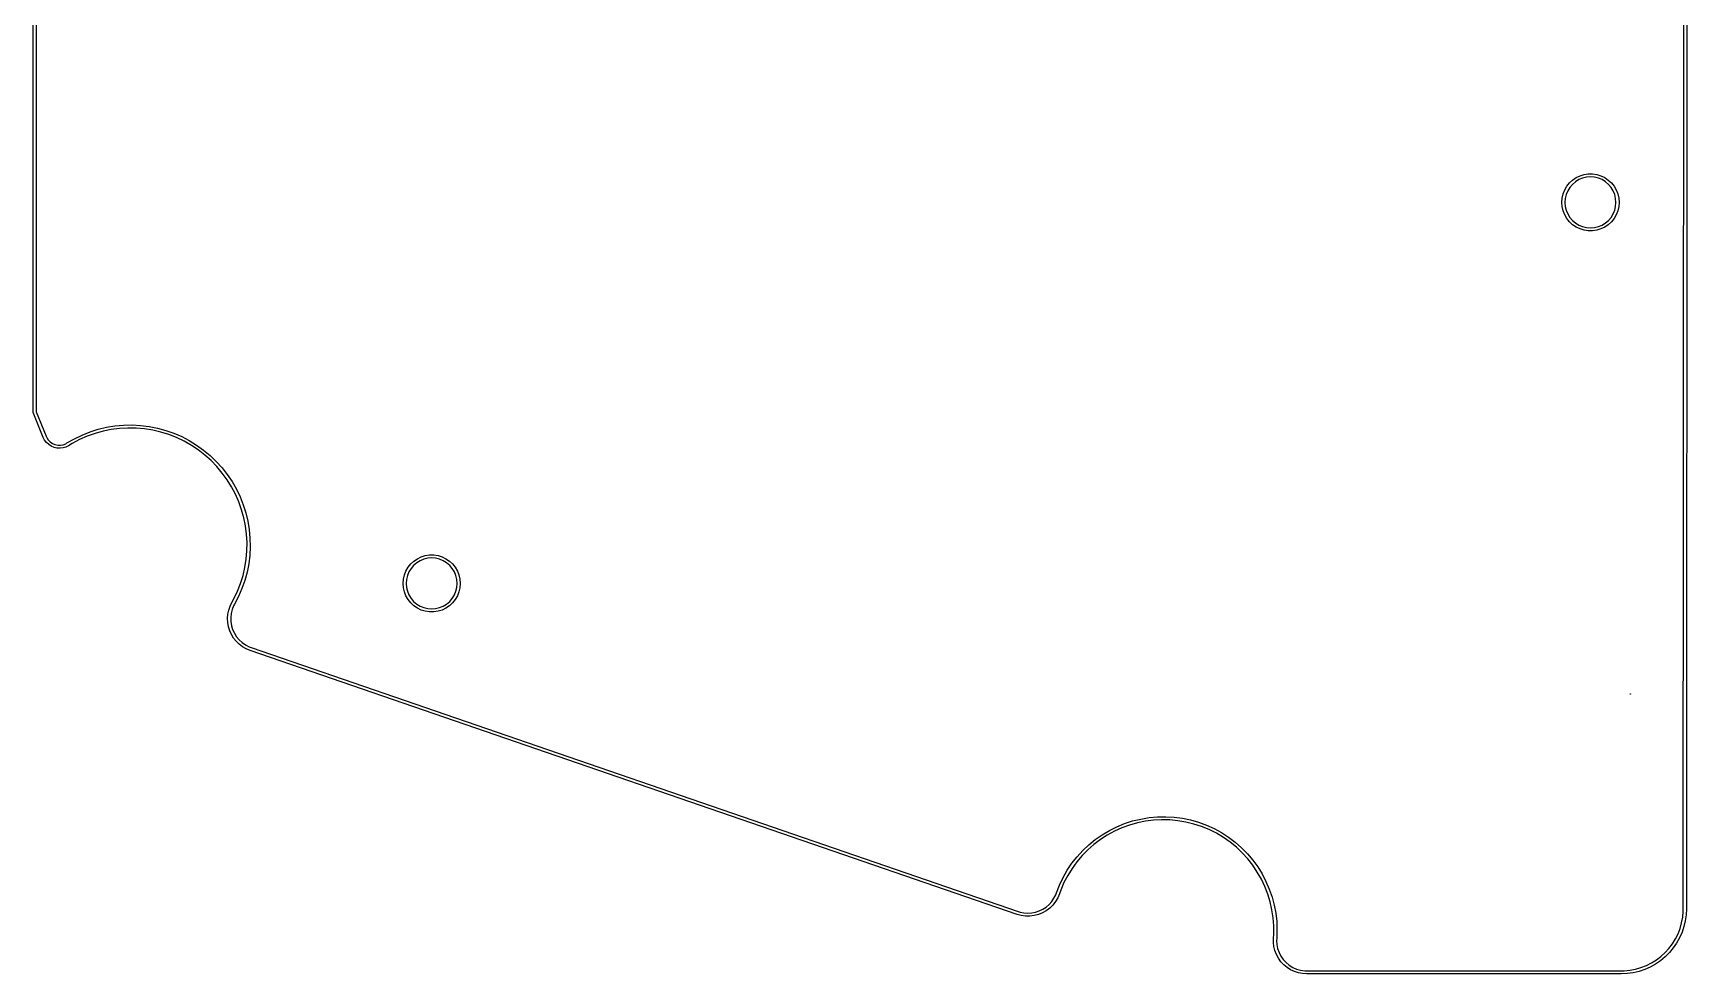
# Model space of a CAD drawing. Extents: x 50 to 261, y -151 to -32.
# Drawn here: x 156.6 to 260.8, y -150.5 to -91.3 of the extents above; entities that cross this region are included whole.
import ezdxf

# ---------------------------------------------------------------- set-up
doc = ezdxf.new("R2010")
doc.units = 0
doc.layers.add('BLACK', color=7, linetype='CONTINUOUS')

msp = doc.modelspace()

# ---------------------------------------------------------------- linework, layer by layer
at = {"layer": 'BLACK', "linetype": 'CONTINUOUS'}
for p, q in [((156.601812, -115.13566), (156.61054, -61.915825)), ((156.81054, -61.915858), (156.801815, -115.11621)), ((260.551569, -146.418309), (260.586893, -87.434015)), ((260.786893, -87.434128), (260.751569, -146.418429)), ((253.088796, -101.150612), (253.22331, -100.917627)), ((253.22331, -100.917627), (253.391047, -100.707292)), ((253.41211, -100.988238), (253.280521, -101.202972)), ((253.391047, -100.707292), (253.588258, -100.524306)), ((253.57567, -100.796733), (253.41211, -100.988238)), ((253.767175, -100.633173), (253.57567, -100.796733)), ((253.588258, -100.524306), (253.81054, -100.372757)), ((253.981909, -100.501584), (253.767175, -100.633173)), ((253.81054, -100.372757), (254.052926, -100.25603)), ((254.214584, -100.405207), (253.981909, -100.501584)), ((254.052926, -100.25603), (254.310002, -100.176733)), ((254.459471, -100.346415), (254.214584, -100.405207)), ((254.310002, -100.176733), (254.576026, -100.136636)), ((254.71054, -100.326655), (254.459471, -100.346415)), ((254.576026, -100.136636), (254.845054, -100.136636)), ((254.961609, -100.346415), (254.71054, -100.326655)), ((254.845054, -100.136636), (255.111078, -100.176733)), ((255.206496, -100.405207), (254.961609, -100.346415)), ((255.111078, -100.176733), (255.368154, -100.25603)), ((255.439171, -100.501584), (255.206496, -100.405207)), ((255.368154, -100.25603), (255.61054, -100.372757)), ((255.653905, -100.633173), (255.439171, -100.501584)), ((255.61054, -100.372757), (255.832822, -100.524306)), ((255.84541, -100.796733), (255.653905, -100.633173)), ((255.832822, -100.524306), (256.030033, -100.707292)), ((256.00897, -100.988238), (255.84541, -100.796733)), ((256.140559, -101.202972), (256.00897, -100.988238)), ((256.030033, -100.707292), (256.19777, -100.917627)), ((256.19777, -100.917627), (256.332284, -101.150612)), ((252.91054, -101.931603), (252.930645, -101.663327)), ((252.930645, -102.199879), (252.91054, -101.931603)), ((252.930645, -101.663327), (252.990509, -101.401044)), ((252.990509, -101.401044), (253.088796, -101.150612)), ((253.125352, -101.680534), (253.105592, -101.931603)), ((253.105592, -101.931603), (253.125352, -102.182672)), ((253.184144, -101.435647), (253.125352, -101.680534)), ((253.280521, -101.202972), (253.184144, -101.435647)), ((256.236936, -101.435647), (256.140559, -101.202972)), ((256.295728, -101.680534), (256.236936, -101.435647)), ((256.315488, -101.931603), (256.295728, -101.680534)), ((256.295728, -102.182672), (256.315488, -101.931603)), ((256.332284, -101.150612), (256.430571, -101.401044)), ((256.430571, -101.401044), (256.490435, -101.663327)), ((256.490435, -101.663327), (256.51054, -101.931603)), ((256.51054, -101.931603), (256.490435, -102.199879)), ((252.990509, -102.462162), (252.930645, -102.199879)), ((253.088796, -102.712594), (252.990509, -102.462162)), ((253.22331, -102.945579), (253.088796, -102.712594)), ((253.125352, -102.182672), (253.184144, -102.427559)), ((253.184144, -102.427559), (253.280521, -102.660234)), ((253.391047, -103.155914), (253.22331, -102.945579)), ((253.280521, -102.660234), (253.41211, -102.874968)), ((253.41211, -102.874968), (253.57567, -103.066473)), ((253.57567, -103.066473), (253.767175, -103.230033)), ((255.653905, -103.230033), (255.84541, -103.066473)), ((255.84541, -103.066473), (256.00897, -102.874968)), ((256.00897, -102.874968), (256.140559, -102.660234)), ((256.19777, -102.945579), (256.030033, -103.155914)), ((256.140559, -102.660234), (256.236936, -102.427559)), ((256.332284, -102.712594), (256.19777, -102.945579)), ((256.236936, -102.427559), (256.295728, -102.182672)), ((256.430571, -102.462162), (256.332284, -102.712594)), ((256.490435, -102.199879), (256.430571, -102.462162)), ((253.588258, -103.3389), (253.391047, -103.155914)), ((253.81054, -103.490449), (253.588258, -103.3389)), ((253.767175, -103.230033), (253.981909, -103.361622)), ((254.052926, -103.607176), (253.81054, -103.490449)), ((253.981909, -103.361622), (254.214584, -103.457999)), ((254.310002, -103.686473), (254.052926, -103.607176)), ((254.214584, -103.457999), (254.459471, -103.516791)), ((254.576026, -103.72657), (254.310002, -103.686473)), ((254.459471, -103.516791), (254.71054, -103.536551)), ((254.845054, -103.72657), (254.576026, -103.72657)), ((254.71054, -103.536551), (254.961609, -103.516791)), ((255.111078, -103.686473), (254.845054, -103.72657)), ((254.961609, -103.516791), (255.206496, -103.457999)), ((255.368154, -103.607176), (255.111078, -103.686473)), ((255.206496, -103.457999), (255.439171, -103.361622)), ((255.61054, -103.490449), (255.368154, -103.607176)), ((255.439171, -103.361622), (255.653905, -103.230033)), ((255.832822, -103.3389), (255.61054, -103.490449)), ((256.030033, -103.155914), (255.832822, -103.3389)), ((156.603584, -115.15369), (156.601812, -115.13566)), ((156.603579, -115.154393), (156.603584, -115.15369)), ((156.603691, -115.154773), (156.603579, -115.154393)), ((156.60373, -115.155169), (156.603691, -115.154773)), ((156.603998, -115.155818), (156.60373, -115.155169)), ((156.609118, -115.173198), (156.603998, -115.155818)), ((157.242708, -116.738415), (156.609118, -115.173198)), ((156.801815, -115.11621), (157.427888, -116.662859)), ((157.427888, -116.662859), (157.427921, -116.662846)), ((157.427921, -116.662846), (157.461125, -116.743309)), ((159.202728, -116.817972), (159.688772, -116.584394)), ((160.009565, -116.662372), (159.528264, -116.872883)), ((159.688772, -116.584394), (160.190231, -116.386059)), ((160.504649, -116.486708), (160.009565, -116.662372)), ((160.190231, -116.386059), (160.704553, -116.223978)), ((161.010996, -116.346785), (160.504649, -116.486708)), ((160.704553, -116.223978), (161.229121, -116.098974)), ((161.52603, -116.243314), (161.010996, -116.346785)), ((161.229121, -116.098974), (161.761266, -116.011684)), ((162.047129, -116.176823), (161.52603, -116.243314)), ((161.761266, -116.011684), (162.29828, -115.962551)), ((162.571643, -116.147649), (162.047129, -116.176823)), ((162.29828, -115.962551), (162.83743, -115.951827)), ((163.096902, -116.155942), (162.571643, -116.147649)), ((162.83743, -115.951827), (163.375972, -115.979565)), ((163.620234, -116.201658), (163.096902, -116.155942)), ((163.375972, -115.979565), (163.911168, -116.045624)), ((164.138975, -116.284565), (163.620234, -116.201658)), ((163.911168, -116.045624), (164.440292, -116.149669)), ((164.650486, -116.404242), (164.138975, -116.284565)), ((164.440292, -116.149669), (164.960653, -116.291169)), ((165.152164, -116.560079), (164.650486, -116.404242)), ((164.960653, -116.291169), (165.469602, -116.469405)), ((165.641456, -116.751283), (165.152164, -116.560079)), ((165.469602, -116.469405), (165.96455, -116.68347)), ((165.96455, -116.68347), (166.442979, -116.932274)), ((157.242897, -116.738777), (157.242708, -116.738415)), ((157.242917, -116.738926), (157.242897, -116.738777)), ((157.242951, -116.738912), (157.242917, -116.738926)), ((157.330485, -116.908317), (157.242951, -116.738912)), ((157.445957, -117.060063), (157.330485, -116.908317)), ((157.585897, -117.189589), (157.445957, -117.060063)), ((157.461125, -116.743309), (157.556965, -116.888644)), ((157.556965, -116.888644), (157.67888, -117.012918)), ((157.746101, -117.293006), (157.585897, -117.189589)), ((157.67888, -117.012918), (157.822352, -117.111526)), ((157.921757, -117.367205), (157.746101, -117.293006)), ((157.822352, -117.111526), (157.982061, -117.180811)), ((158.107586, -117.409958), (157.921757, -117.367205)), ((157.982061, -117.180811), (158.152088, -117.218206)), ((158.298006, -117.41998), (158.107586, -117.409958)), ((158.152088, -117.218206), (158.32613, -117.222325)), ((158.487297, -117.39697), (158.298006, -117.41998)), ((158.32613, -117.222325), (158.497735, -117.193014)), ((158.669771, -117.34162), (158.487297, -117.39697)), ((158.497735, -117.193014), (158.660542, -117.13136)), ((158.660542, -117.13136), (158.734586, -117.085594)), ((158.839946, -117.255592), (158.669771, -117.34162)), ((158.734586, -117.085595), (158.734591, -117.085593)), ((158.734586, -117.085594), (158.734586, -117.085595)), ((158.734591, -117.085593), (159.202728, -116.817972)), ((158.839951, -117.255586), (158.839946, -117.255593)), ((158.839946, -117.255593), (158.839946, -117.255592)), ((158.839961, -117.255584), (158.839951, -117.255586)), ((159.063194, -117.117169), (158.839961, -117.255584)), ((159.528264, -116.872883), (159.063194, -117.117169)), ((166.115872, -116.976882), (165.641456, -116.751283)), ((166.572999, -117.235727), (166.115872, -116.976882)), ((166.442979, -116.932274), (166.902454, -117.214552)), ((167.01051, -117.526502), (166.572999, -117.235727)), ((166.902454, -117.214552), (167.340636, -117.528867)), ((167.426179, -117.847726), (167.01051, -117.526502)), ((167.340636, -117.528867), (167.755297, -117.873619)), ((167.817891, -118.197766), (167.426179, -117.847726)), ((167.755297, -117.873619), (168.144326, -118.247055)), ((168.183653, -118.574839), (167.817891, -118.197766)), ((168.144326, -118.247055), (168.505743, -118.647274)), ((168.521603, -118.977028), (168.183653, -118.574839)), ((168.505743, -118.647274), (168.83771, -119.07224)), ((168.830022, -119.402285), (168.521603, -118.977028)), ((169.10734, -119.848447), (168.830022, -119.402285)), ((168.83771, -119.07224), (169.138537, -119.51979)), ((169.138537, -119.51979), (169.406693, -119.987646)), ((169.352146, -120.313243), (169.10734, -119.848447)), ((169.563195, -120.794309), (169.352146, -120.313243)), ((169.406693, -119.987646), (169.640815, -120.473429)), ((169.739412, -121.289196), (169.563195, -120.794309)), ((169.640815, -120.473429), (169.83971, -120.974666)), ((169.879902, -121.795387), (169.739412, -121.289196)), ((169.83971, -120.974666), (170.002366, -121.488806)), ((169.983948, -122.310304), (169.879902, -121.795387)), ((170.002366, -121.488806), (170.127957, -122.013234)), ((170.051022, -122.831329), (169.983948, -122.310304)), ((170.080782, -123.35581), (170.051022, -122.831329)), ((170.127957, -122.013234), (170.215842, -122.545281)), ((170.215842, -122.545281), (170.265575, -123.08224)), ((170.027946, -124.40446), (170.073077, -123.881078)), ((170.073077, -123.881078), (170.080782, -123.35581)), ((170.276902, -123.621377), (170.249766, -124.159951)), ((170.265575, -123.08224), (170.276902, -123.621377)), ((169.826514, -125.434938), (169.945619, -124.923294)), ((169.945619, -124.923294), (170.027946, -124.40446)), ((170.184305, -124.69522), (170.080852, -125.22446)), ((170.249766, -124.159951), (170.184305, -124.69522)), ((180.088796, -125.150612), (180.22331, -124.917627)), ((180.22331, -124.917627), (180.391047, -124.707292)), ((180.41211, -124.988238), (180.280521, -125.202972)), ((180.391047, -124.707292), (180.588258, -124.524306)), ((180.57567, -124.796733), (180.41211, -124.988238)), ((180.767175, -124.633173), (180.57567, -124.796733)), ((180.588258, -124.524306), (180.81054, -124.372757)), ((180.981909, -124.501584), (180.767175, -124.633173)), ((180.81054, -124.372757), (181.052926, -124.25603)), ((181.214584, -124.405207), (180.981909, -124.501584)), ((181.052926, -124.25603), (181.310002, -124.176733)), ((181.459471, -124.346415), (181.214584, -124.405207)), ((181.310002, -124.176733), (181.576026, -124.136636)), ((181.71054, -124.326655), (181.459471, -124.346415)), ((181.576026, -124.136636), (181.845054, -124.136636)), ((181.961609, -124.346415), (181.71054, -124.326655)), ((181.845054, -124.136636), (182.111078, -124.176733)), ((182.206496, -124.405207), (181.961609, -124.346415)), ((182.111078, -124.176733), (182.368154, -124.25603)), ((182.439171, -124.501584), (182.206496, -124.405207)), ((182.368154, -124.25603), (182.61054, -124.372757)), ((182.653905, -124.633173), (182.439171, -124.501584)), ((182.61054, -124.372757), (182.832822, -124.524306)), ((182.84541, -124.796733), (182.653905, -124.633173)), ((182.832822, -124.524306), (183.030033, -124.707292)), ((183.00897, -124.988238), (182.84541, -124.796733)), ((183.140559, -125.202972), (183.00897, -124.988238)), ((183.030033, -124.707292), (183.19777, -124.917627)), ((183.19777, -124.917627), (183.332284, -125.150612)), ((169.480581, -126.426296), (169.671238, -125.93679)), ((169.671238, -125.93679), (169.826514, -125.434938)), ((169.939934, -125.744978), (169.762267, -126.254127)), ((170.080852, -125.22446), (169.939934, -125.744978)), ((179.91054, -125.931603), (179.930645, -125.663327)), ((179.930645, -126.199879), (179.91054, -125.931603)), ((179.930645, -125.663327), (179.990509, -125.401044)), ((179.990509, -125.401044), (180.088796, -125.150612)), ((180.125352, -125.680534), (180.105592, -125.931603)), ((180.105592, -125.931603), (180.125352, -126.182672)), ((180.184144, -125.435647), (180.125352, -125.680534)), ((180.280521, -125.202972), (180.184144, -125.435647)), ((183.236936, -125.435647), (183.140559, -125.202972)), ((183.295728, -125.680534), (183.236936, -125.435647)), ((183.315488, -125.931603), (183.295728, -125.680534)), ((183.295728, -126.182672), (183.315488, -125.931603)), ((183.332284, -125.150612), (183.430571, -125.401044)), ((183.430571, -125.401044), (183.490435, -125.663327)), ((183.490435, -125.663327), (183.51054, -125.931603)), ((183.51054, -125.931603), (183.490435, -126.199879)), ((169.126341, -127.129669), (169.255513, -126.900964)), ((169.255513, -126.900964), (169.480581, -126.426296)), ((169.548756, -126.749314), (169.30062, -127.227763)), ((169.762267, -126.254127), (169.548756, -126.749314)), ((179.990509, -126.462162), (179.930645, -126.199879)), ((180.088796, -126.712594), (179.990509, -126.462162)), ((180.22331, -126.945579), (180.088796, -126.712594)), ((180.125352, -126.182672), (180.184144, -126.427559)), ((180.184144, -126.427559), (180.280521, -126.660234)), ((180.391047, -127.155914), (180.22331, -126.945579)), ((180.280521, -126.660234), (180.41211, -126.874968)), ((180.41211, -126.874968), (180.57567, -127.066473)), ((180.57567, -127.066473), (180.767175, -127.230033)), ((182.653905, -127.230033), (182.84541, -127.066473)), ((182.84541, -127.066473), (183.00897, -126.874968)), ((183.00897, -126.874968), (183.140559, -126.660234)), ((183.19777, -126.945579), (183.030033, -127.155914)), ((183.140559, -126.660234), (183.236936, -126.427559)), ((183.332284, -126.712594), (183.19777, -126.945579)), ((183.236936, -126.427559), (183.295728, -126.182672)), ((183.430571, -126.462162), (183.332284, -126.712594)), ((183.490435, -126.199879), (183.430571, -126.462162)), ((168.855175, -128.134794), (168.875069, -127.872721)), ((168.868173, -128.397299), (168.855175, -128.134794)), ((168.875069, -127.872721), (168.927543, -127.615186)), ((168.927543, -127.615186), (169.011774, -127.366222)), ((169.011774, -127.366222), (169.126333, -127.129957)), ((169.080466, -127.827258), (169.052425, -128.082355)), ((169.052425, -128.082355), (169.05894, -128.338906)), ((169.142553, -127.578247), (169.080466, -127.827258)), ((169.126333, -127.129957), (169.126398, -127.129703)), ((169.126398, -127.129701), (169.126341, -127.129669)), ((169.126398, -127.129703), (169.126398, -127.129701)), ((169.237559, -127.339847), (169.142553, -127.578247)), ((169.300592, -127.228079), (169.237559, -127.339847)), ((169.30062, -127.227763), (169.300546, -127.228053)), ((169.300546, -127.228053), (169.300592, -127.228079)), ((180.588258, -127.3389), (180.391047, -127.155914)), ((180.81054, -127.490449), (180.588258, -127.3389)), ((180.767175, -127.230033), (180.981909, -127.361622)), ((181.052926, -127.607176), (180.81054, -127.490449)), ((180.981909, -127.361622), (181.214584, -127.457999)), ((181.310002, -127.686473), (181.052926, -127.607176)), ((181.214584, -127.457999), (181.459471, -127.516791)), ((181.576026, -127.72657), (181.310002, -127.686473)), ((181.459471, -127.516791), (181.71054, -127.536551)), ((181.845054, -127.72657), (181.576026, -127.72657)), ((181.71054, -127.536551), (181.961609, -127.516791)), ((182.111078, -127.686473), (181.845054, -127.72657)), ((181.961609, -127.516791), (182.206496, -127.457999)), ((182.368154, -127.607176), (182.111078, -127.686473)), ((182.206496, -127.457999), (182.439171, -127.361622)), ((182.61054, -127.490449), (182.368154, -127.607176)), ((182.439171, -127.361622), (182.653905, -127.230033)), ((182.832822, -127.3389), (182.61054, -127.490449)), ((183.030033, -127.155914), (182.832822, -127.3389)), ((168.913858, -128.656124), (168.868173, -128.397299)), ((168.991515, -128.907217), (168.913858, -128.656124)), ((169.099928, -129.146642), (168.991515, -128.907217)), ((169.05894, -128.338906), (169.099892, -128.592252)), ((169.099892, -128.592252), (169.174537, -128.83779)), ((169.237398, -129.37065), (169.099928, -129.146642)), ((169.174537, -128.83779), (169.281521, -129.071061)), ((169.281521, -129.071061), (169.418899, -129.287829)), ((169.401773, -129.575733), (169.237398, -129.37065)), ((169.590477, -129.758677), (169.401773, -129.575733)), ((169.418899, -129.287829), (169.584176, -129.484156)), ((169.584176, -129.484156), (169.774351, -129.656477)), ((169.800555, -129.916618), (169.590477, -129.758677)), ((169.774351, -129.656477), (169.98597, -129.801662)), ((170.028715, -130.047081), (169.800555, -129.916618)), ((169.98597, -129.801662), (170.215188, -129.917073)), ((170.27137, -130.148015), (170.028715, -130.047081)), ((170.215188, -129.917073), (170.336491, -129.958916)), ((170.271385, -130.148022), (170.27137, -130.148015)), ((170.271385, -130.148023), (170.271385, -130.148022)), ((170.271388, -130.148024), (170.271385, -130.148023)), ((218.59186, -146.78245), (170.271388, -130.148024)), ((170.336491, -129.958916), (170.336491, -129.958917)), ((170.336491, -129.958917), (218.656961, -146.593342)), ((257.208995, -132.897185), (257.211939, -132.890079)), ((257.211939, -132.904291), (257.208995, -132.897185)), ((257.211939, -132.890079), (257.219045, -132.887135)), ((257.219045, -132.907235), (257.211939, -132.904291)), ((257.219045, -132.887135), (257.226151, -132.890079)), ((257.226151, -132.904291), (257.219045, -132.907235)), ((257.226151, -132.890079), (257.229095, -132.897185)), ((257.229095, -132.897185), (257.226151, -132.904291)), ((226.900189, -140.682015), (227.425495, -140.633816)), ((227.425495, -140.633816), (227.952925, -140.624492)), ((227.952925, -140.624492), (228.479606, -140.654092)), ((223.950429, -141.758301), (224.40439, -141.489622)), ((224.725281, -141.542932), (224.274378, -141.7878)), ((224.40439, -141.489622), (224.87693, -141.255154)), ((225.193016, -141.331986), (224.725281, -141.542932)), ((224.87693, -141.255154), (225.365476, -141.056176)), ((225.675035, -141.15611), (225.193016, -141.331986)), ((225.365476, -141.056176), (225.867367, -140.893771)), ((226.168712, -141.016264), (225.675035, -141.15611)), ((225.867367, -140.893771), (226.379868, -140.768824)), ((226.671359, -140.913208), (226.168712, -141.016264)), ((226.379868, -140.768824), (226.900189, -140.682015)), ((227.180237, -140.847503), (226.671359, -140.913208)), ((227.692575, -140.819508), (227.180237, -140.847503)), ((228.205583, -140.829376), (227.692575, -140.819508)), ((228.716465, -140.877051), (228.205583, -140.829376)), ((228.479606, -140.654092), (229.00267, -140.722454)), ((229.222441, -140.962276), (228.716465, -140.877051)), ((229.00267, -140.722454), (229.519268, -140.829208)), ((229.720752, -141.084585), (229.222441, -140.962276)), ((229.519268, -140.829208), (230.026585, -140.973771)), ((230.208687, -141.243312), (229.720752, -141.084585)), ((230.026585, -140.973771), (230.521859, -141.155356)), ((230.683586, -141.437593), (230.208687, -141.243312)), ((230.521859, -141.155356), (231.002392, -141.372973)), ((231.142863, -141.66637), (230.683586, -141.437593)), ((231.002392, -141.372973), (231.465567, -141.625439)), ((231.584016, -141.928396), (231.142863, -141.66637)), ((231.465567, -141.625439), (231.90886, -141.911376)), ((223.046679, -142.711719), (222.686547, -143.077204)), ((222.724161, -142.754096), (223.10802, -142.392265)), ((223.432785, -142.373789), (223.046679, -142.711719)), ((223.10802, -142.392265), (223.517519, -142.05973)), ((223.842762, -142.065256), (223.432785, -142.373789)), ((223.517519, -142.05973), (223.950429, -141.758301)), ((224.274378, -141.7878), (223.842762, -142.065256)), ((232.004643, -142.222244), (231.584016, -141.928396)), ((231.90886, -141.911376), (232.329858, -142.229229)), ((232.402453, -142.546315), (232.004643, -142.222244)), ((232.329858, -142.229229), (232.726267, -142.577265)), ((232.775279, -142.898841), (232.402453, -142.546315)), ((232.726267, -142.577265), (233.095928, -142.95359)), ((221.746568, -143.994923), (222.041576, -143.557613)), ((222.041576, -143.557613), (222.368033, -143.143252)), ((222.354351, -143.468254), (222.051901, -143.882739)), ((222.686547, -143.077204), (222.354351, -143.468254)), ((222.368033, -143.143252), (222.724161, -142.754096)), ((233.12109, -143.277905), (232.775279, -142.898841)), ((233.095928, -142.95359), (233.436828, -143.356153)), ((233.438002, -143.68144), (233.12109, -143.277905)), ((233.436828, -143.356153), (233.74711, -143.782761)), ((233.72429, -144.107249), (233.438002, -143.68144)), ((221.257146, -144.928748), (221.484616, -144.452799)), ((221.542655, -144.772869), (221.338633, -145.243665)), ((221.484616, -144.452799), (221.746568, -143.994923)), ((221.780843, -144.318402), (221.542655, -144.772869)), ((222.051901, -143.882739), (221.780843, -144.318402)), ((233.978394, -144.553013), (233.72429, -144.107249)), ((233.74711, -143.782761), (234.025083, -144.231091)), ((234.19893, -145.016303), (233.978394, -144.553013)), ((234.025083, -144.231091), (234.269234, -144.698702)), ((234.269234, -144.698702), (234.478233, -145.183046)), ((220.773947, -145.964438), (220.913227, -145.759076)), ((220.913227, -145.759076), (221.02462, -145.537347)), ((221.14761, -145.737982), (221.009084, -145.974)), ((221.02462, -145.537347), (221.065396, -145.420178)), ((221.065396, -145.420178), (221.065397, -145.420176)), ((221.065397, -145.420176), (221.065398, -145.420176)), ((221.065398, -145.420176), (221.065399, -145.420172)), ((221.065399, -145.420172), (221.0654, -145.42017)), ((221.0654, -145.42017), (221.257146, -144.928748)), ((221.254271, -145.485954), (221.14761, -145.737982)), ((221.254273, -145.48595), (221.254271, -145.485952)), ((221.254271, -145.485952), (221.254271, -145.485954)), ((221.338633, -145.243665), (221.254273, -145.48595)), ((234.384697, -145.494597), (234.19893, -145.016303)), ((234.534683, -145.985289), (234.384697, -145.494597)), ((234.478233, -145.183046), (234.650942, -145.681484)), ((234.650942, -145.681484), (234.78642, -146.191303)), ((218.592029, -146.78249), (218.59186, -146.78245)), ((218.592083, -146.782526), (218.592029, -146.78249)), ((218.592075, -146.782551), (218.592083, -146.782526)), ((218.856262, -146.853961), (218.592075, -146.782551)), ((218.656961, -146.593342), (218.657192, -146.593448)), ((218.657192, -146.593448), (218.774127, -146.633428)), ((218.774127, -146.633428), (219.017378, -146.682431)), ((219.127492, -146.890411), (218.856262, -146.853961)), ((219.017378, -146.682431), (219.264935, -146.699387)), ((219.401159, -146.891283), (219.127492, -146.890411)), ((219.264935, -146.699387), (219.512596, -146.684009)), ((219.672616, -146.856561), (219.401159, -146.891283)), ((219.512596, -146.684009), (219.756154, -146.636556)), ((219.937253, -146.786835), (219.672616, -146.856561)), ((219.756154, -146.636556), (219.991473, -146.557836)), ((220.190576, -146.68329), (219.937253, -146.786835)), ((219.991473, -146.557836), (220.214559, -146.449184)), ((220.428284, -146.547683), (220.190576, -146.68329)), ((220.214559, -146.449184), (220.421621, -146.312446)), ((220.421621, -146.312446), (220.609146, -146.149945)), ((220.646341, -146.382318), (220.428284, -146.547683)), ((220.609146, -146.149945), (220.773947, -145.964438)), ((220.841042, -146.190001), (220.646341, -146.382318)), ((221.009084, -145.974), (220.841042, -146.190001)), ((234.648071, -146.485706), (234.534683, -145.985289)), ((234.724243, -146.993123), (234.648071, -146.485706)), ((234.78642, -146.191303), (234.883928, -146.709725)), ((234.883928, -146.709725), (234.942937, -147.233927)), ((260.519198, -146.958627), (260.55189, -146.599071)), ((260.55189, -146.599071), (260.551568, -146.418552)), ((260.551568, -146.418552), (260.551569, -146.418552)), ((260.551586, -146.418486), (260.551569, -146.418309)), ((260.551569, -146.418552), (260.551586, -146.418486)), ((260.734732, -146.79696), (260.682978, -147.17256)), ((260.751547, -146.418644), (260.734732, -146.79696)), ((260.751569, -146.418429), (260.751547, -146.418644)), ((234.762785, -147.504776), (234.724243, -146.993123)), ((234.763487, -148.017878), (234.762785, -147.504776)), ((234.942937, -147.233927), (234.963123, -147.761053)), ((234.963123, -147.761053), (234.944379, -148.288225)), ((260.225205, -147.997873), (260.355154, -147.661031)), ((260.476784, -147.901442), (260.324108, -148.248491)), ((260.355154, -147.661031), (260.453432, -147.313626)), ((260.453432, -147.313626), (260.519198, -146.958627)), ((260.59675, -147.541773), (260.476784, -147.901442)), ((260.682978, -147.17256), (260.59675, -147.541773)), ((234.742484, -148.539011), (234.744939, -148.273934)), ((234.773486, -148.802459), (234.742484, -148.539011)), ((234.744903, -148.273755), (234.763487, -148.017878)), ((234.744905, -148.273755), (234.744903, -148.273755)), ((234.744939, -148.273934), (234.744905, -148.273755)), ((234.837452, -149.059897), (234.773486, -148.802459)), ((234.944417, -148.288237), (234.935005, -148.418186)), ((234.935005, -148.418186), (234.951793, -148.678225)), ((234.944379, -148.288225), (234.944381, -148.288234)), ((234.944381, -148.288234), (234.944417, -148.288237)), ((234.951793, -148.678225), (235.003922, -148.933537)), ((235.003922, -148.933537), (235.090415, -149.179343)), ((259.414769, -149.183859), (259.657738, -148.91681)), ((259.657738, -148.91681), (259.875, -148.628459)), ((259.926111, -148.892994), (259.684194, -149.184935)), ((259.875, -148.628459), (260.064696, -148.321271)), ((260.140025, -148.579953), (259.926111, -148.892994)), ((260.064696, -148.321271), (260.225205, -147.997873)), ((260.324108, -148.248491), (260.140025, -148.579953)), ((234.933363, -149.307217), (234.837452, -149.059897)), ((235.059687, -149.540472), (234.933363, -149.307217)), ((235.214409, -149.755942), (235.059687, -149.540472)), ((235.090415, -149.179343), (235.209653, -149.411042)), ((235.209653, -149.411042), (235.359403, -149.624294)), ((235.39506, -149.950187), (235.214409, -149.755942)), ((235.359403, -149.624294), (235.536863, -149.815107)), ((235.598757, -150.120108), (235.39506, -149.950187)), ((235.536863, -149.815107), (235.738709, -149.97991)), ((235.738709, -149.97991), (235.961163, -150.115616)), ((257.893685, -150.127061), (258.230285, -149.996489)), ((258.230285, -149.996489), (258.553385, -149.835382)), ((258.812207, -149.910232), (258.481086, -150.094927)), ((258.553385, -149.835382), (258.860222, -149.645117)), ((259.124851, -149.695738), (258.812207, -149.910232)), ((258.860222, -149.645117), (259.14817, -149.427322)), ((259.416344, -149.453282), (259.124851, -149.695738)), ((259.14817, -149.427322), (259.414769, -149.183859)), ((259.684194, -149.184935), (259.416344, -149.453282)), ((235.822251, -150.262994), (235.598757, -150.120108)), ((236.061975, -150.376565), (235.822251, -150.262994)), ((235.961163, -150.115616), (236.20006, -150.219684)), ((236.314104, -150.459009), (236.061975, -150.376565)), ((236.20006, -150.219684), (236.450926, -150.290167)), ((236.574615, -150.50901), (236.314104, -150.459009)), ((236.450926, -150.290167), (236.709066, -150.325745)), ((236.839351, -150.52577), (236.574615, -150.50901)), ((236.709066, -150.325745), (236.839355, -150.32577)), ((236.839353, -150.52577), (236.839351, -150.525769)), ((236.839351, -150.525769), (236.839351, -150.52577)), ((256.651573, -150.52577), (236.839353, -150.52577)), ((236.839355, -150.32577), (256.651573, -150.32577)), ((256.651573, -150.32577), (256.651623, -150.325774)), ((256.651574, -150.525769), (256.651573, -150.52577)), ((256.651575, -150.52577), (256.651574, -150.525769)), ((257.030317, -150.508237), (256.651575, -150.525775)), ((256.651575, -150.525775), (256.651575, -150.52577)), ((256.651623, -150.325774), (256.832091, -150.325762)), ((256.832091, -150.325762), (257.191585, -150.292405)), ((257.405821, -150.455789), (257.030317, -150.508237)), ((257.191585, -150.292405), (257.546462, -150.225982)), ((257.774873, -150.368877), (257.405821, -150.455789)), ((257.546462, -150.225982), (257.893685, -150.127061)), ((258.13432, -150.248246), (257.774873, -150.368877)), ((258.481086, -150.094927), (258.13432, -150.248246))]:
    msp.add_line(p, q, dxfattribs=at)

doc.saveas('drawing.dxf')
